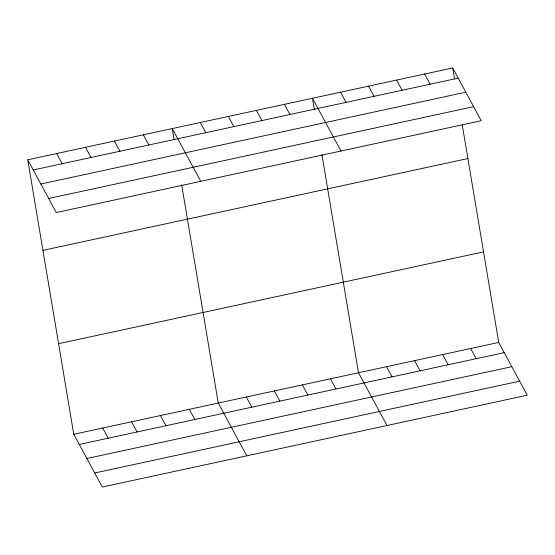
<?xml version="1.0" encoding="UTF-8"?>
<svg xmlns="http://www.w3.org/2000/svg" width="555" height="555" viewBox="0 0 555 555"><rect width="100%" height="100%" fill="white"/><g stroke="black" fill="none" stroke-linecap="round" stroke-linejoin="round"><path stroke-width="0.83" d="M27.75 159.791L452.7 67.967L481.227 120.719L56.277 212.544L27.75 159.791L73.773 434.281L102.3 487.033L527.25 395.209L498.723 342.456L462.266 125M33.251 169.969L458.208 78.144M40.855 184.017L465.805 92.199M48.68 198.496L473.63 106.671M42.936 250.367L467.893 158.55M58.587 343.698L483.537 251.873M73.773 434.281L498.723 342.456M79.275 444.458L504.231 352.633M86.871 458.506L511.828 366.688M94.704 472.985L519.653 381.16M424.658 74.023L430.16 84.207M396.61 80.087L402.111 90.271M368.562 86.15L374.063 96.327M340.513 92.206L346.022 102.391M470.675 348.512L476.183 358.696M340.992 151.022L312.465 98.27L314.435 110.008M442.633 354.576L448.135 364.76M284.424 104.326L289.925 114.51M414.585 360.639L420.086 370.816M256.375 110.389L261.877 120.567M386.537 366.695L392.045 376.88M228.327 116.446L233.835 126.63M387.015 425.512L358.488 372.759L321.893 154.463M200.279 122.509L205.787 132.687M330.447 378.815L335.948 389M200.757 181.325L172.23 128.566L174.062 139.471M302.399 384.879L307.9 395.056M143.336 134.809L148.844 144.994M274.35 390.935L279.852 401.119M114.441 141.053L119.942 151.237M246.302 396.998L251.81 407.176M85.546 147.297L91.048 157.481M246.781 455.815L218.254 403.055L181.658 184.76M56.645 153.548L62.153 163.725M189.359 409.299L194.867 419.483M160.464 415.549L165.966 425.727M131.57 421.793L137.071 431.97M102.668 428.037L108.176 438.214M452.7 67.967L454.531 78.872"/></g></svg>
